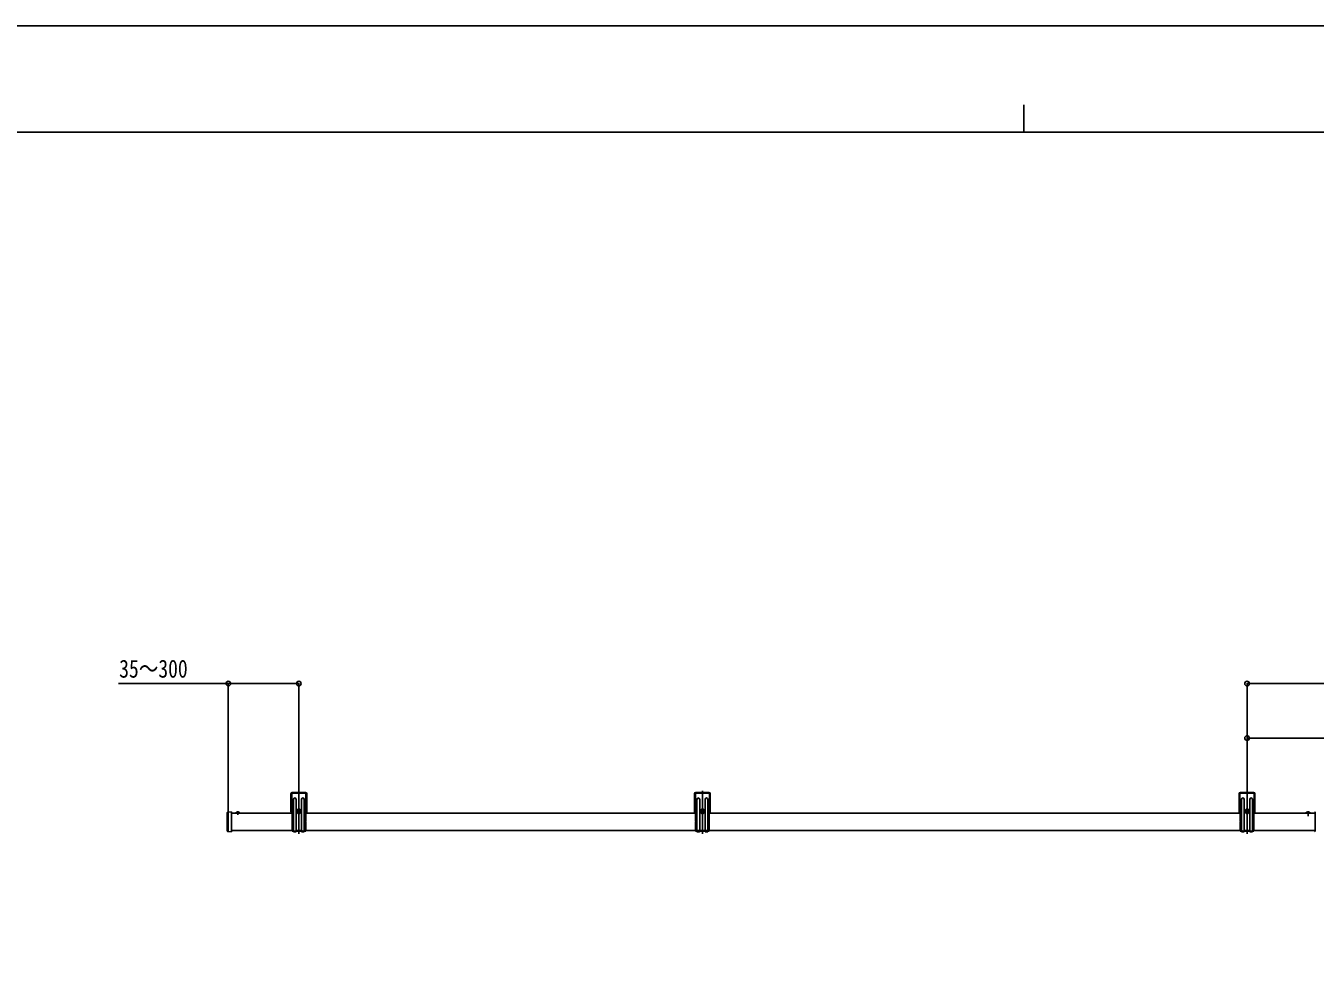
# Model space of a CAD drawing. Units: millimetres, scale not verified. Extents: x -4205 to 4205, y -2970 to 2970.
# Drawn here: x -1837 to 530, y 1253 to 2970 of the extents above; entities that cross this region are included whole.
import ezdxf
from ezdxf.enums import TextEntityAlignment as Align

# ---------------------------------------------------------------- set-up
doc = ezdxf.new("R2010")
doc.units = ezdxf.units.MM
doc.header["$LTSCALE"] = 16
for name, color, linetype in [('0-3_YKK_A1', 4, 'Continuous'), ('0-4_YKK_D', 6, 'Continuous'), ('0-5_YKK_ZWAK', 7, 'Continuous')]:
    doc.layers.add(name, color=color, linetype=linetype)
doc.styles.add('ＭＳ ゴシック', font='')
doc.styles.get('ＭＳ ゴシック').set_extended_font_data('MS Gothic')

msp = doc.modelspace()

# ---------------------------------------------------------------- linework, layer by layer
at = {"layer": '0-3_YKK_A1'}
for p, q in [((-1324, 1562.74), (-1348, 1562.74)), ((-1336, 1486.54), (-1336, 1565.36)), ((-583, 1562.74), (-607, 1562.74)), ((-595, 1486.54), (-595, 1565.36)), ((417, 1562.74), (393, 1562.74)), ((405, 1486.54), (405, 1565.36)), ((-1350.5, 1560.24), (-1350.5, 1526.74)), ((-1349, 1560.24), (-1349, 1525.24)), ((-1324, 1561.24), (-1348, 1561.24)), ((-1346, 1491.24), (-1346, 1549.94)), ((-1341, 1549.94), (-1341, 1491.24)), ((-1331, 1491.24), (-1331, 1549.94)), ((-1326, 1549.94), (-1326, 1491.24)), ((-1323, 1525.24), (-1323, 1560.24)), ((-1321.5, 1526.74), (-1321.5, 1560.24)), ((-609.5, 1560.24), (-609.5, 1526.74)), ((-608, 1560.24), (-608, 1525.24)), ((-583, 1561.24), (-607, 1561.24)), ((-605, 1491.24), (-605, 1549.94)), ((-600, 1549.94), (-600, 1491.24)), ((-590, 1491.24), (-590, 1549.94)), ((-585, 1549.94), (-585, 1491.24)), ((-582, 1525.24), (-582, 1560.24)), ((-580.5, 1526.74), (-580.5, 1560.24)), ((390.5, 1560.24), (390.5, 1526.74)), ((392, 1560.24), (392, 1525.24)), ((417, 1561.24), (393, 1561.24)), ((395, 1491.24), (395, 1549.94)), ((400, 1549.94), (400, 1491.24)), ((410, 1491.24), (410, 1549.94)), ((415, 1549.94), (415, 1491.24)), ((418, 1525.24), (418, 1560.24)), ((419.5, 1526.74), (419.5, 1560.24)), ((-1467.5, 1525.56), (-1467.5, 1491.92)), ((-1459.82, 1526.97), (-1466.56, 1526.55)), ((-1465.5, 1489.63), (-1465.5, 1527.96)), ((-1459.5, 1525.99), (-1459.5, 1526.67)), ((-1459.5, 1491.49), (-1459.5, 1525.99)), ((-1459.5, 1524.74), (-1348.5, 1524.74)), ((-1444.4, 1524.74), (-1451.6, 1524.74)), ((-1450.05, 1526.7), (-1449.15, 1524.89)), ((-1448, 1524.28), (-1449.15, 1524.89)), ((-1448, 1528.24), (-1448, 1521.66)), ((-1448, 1524.28), (-1446.86, 1524.89)), ((-1445.95, 1526.7), (-1446.86, 1524.89)), ((-1348.5, 1524.74), (-1350.5, 1526.74)), ((-1348.5, 1524.74), (-1348.5, 1524.45)), ((-1348.5, 1523.02), (-1348.5, 1509.45)), ((-1342.25, 1527.94), (-1329.75, 1527.94)), ((-1337.24, 1527.52), (-1338.07, 1527.52)), ((-1334.75, 1528.35), (-1333.92, 1528.35)), ((-1321.5, 1526.74), (-1323.5, 1524.74)), ((-1323.5, 1524.74), (-607.5, 1524.74)), ((-1323.5, 1524.45), (-1323.5, 1524.74)), ((-1323.5, 1509.45), (-1323.5, 1523.02)), ((-607.5, 1524.74), (-609.5, 1526.74)), ((-607.5, 1524.74), (-607.5, 1524.45)), ((-607.5, 1523.02), (-607.5, 1509.45)), ((-601.25, 1527.94), (-588.75, 1527.94)), ((-596.24, 1527.52), (-597.07, 1527.52)), ((-593.75, 1528.35), (-592.92, 1528.35)), ((-580.5, 1526.74), (-582.5, 1524.74)), ((-582.5, 1524.74), (392.5, 1524.74)), ((-582.5, 1524.45), (-582.5, 1524.74)), ((-582.5, 1509.45), (-582.5, 1523.02)), ((392.5, 1524.74), (390.5, 1526.74)), ((392.5, 1524.74), (392.5, 1524.45)), ((392.5, 1523.02), (392.5, 1509.45)), ((411.25, 1527.94), (398.75, 1527.94)), ((403.76, 1528.35), (402.93, 1528.35)), ((406.25, 1527.52), (407.08, 1527.52)), ((419.5, 1526.74), (417.5, 1524.74)), ((530, 1524.74), (417.5, 1524.74)), ((417.5, 1524.45), (417.5, 1524.74)), ((417.5, 1509.45), (417.5, 1523.02)), ((513.4, 1524.74), (520.6, 1524.74)), ((514.95, 1526.7), (515.86, 1524.89)), ((517, 1524.28), (515.86, 1524.89)), ((517, 1528.24), (517, 1519.08)), ((517, 1524.28), (518.15, 1524.89)), ((519.05, 1526.7), (518.15, 1524.89)), ((530, 1526.52), (530, 1525.72)), ((-1348.5, 1492.74), (-1459.5, 1492.74)), ((-1348.5, 1508.02), (-1348.5, 1491.24)), ((-1348.5, 1492.74), (-1345, 1492.74)), ((-1343, 1491.74), (-1344, 1491.74)), ((-1342, 1492.74), (-1330, 1492.74)), ((-1329, 1491.74), (-1328, 1491.74)), ((-1327, 1492.74), (-1323.5, 1492.74)), ((-1323.5, 1491.24), (-1323.5, 1508.02)), ((392.5, 1492.74), (-1323.5, 1492.74)), ((-607.5, 1508.02), (-607.5, 1491.24)), ((-607.5, 1492.74), (-604, 1492.74)), ((-602, 1491.74), (-603, 1491.74)), ((-601, 1492.74), (-589, 1492.74)), ((-588, 1491.74), (-587, 1491.74)), ((-586, 1492.74), (-582.5, 1492.74)), ((-582.5, 1491.24), (-582.5, 1508.02)), ((392.5, 1508.02), (392.5, 1491.24)), ((392.5, 1492.74), (396, 1492.74)), ((398, 1491.74), (397, 1491.74)), ((399, 1492.74), (411, 1492.74)), ((412, 1491.74), (413, 1491.74)), ((414, 1492.74), (417.5, 1492.74)), ((417.5, 1491.24), (417.5, 1508.02)), ((417.5, 1492.74), (530, 1492.74)), ((-1459.82, 1490.51), (-1466.56, 1490.92)), ((-1459.5, 1490.81), (-1459.5, 1491.49)), ((-1348.5, 1491.24), (-1346, 1491.24)), ((-1342, 1490.24), (-1345, 1490.24)), ((-1341, 1491.24), (-1331, 1491.24)), ((-1330, 1490.24), (-1327, 1490.24)), ((-1326, 1491.24), (-1323.5, 1491.24)), ((-607.5, 1491.24), (-605, 1491.24)), ((-601, 1490.24), (-604, 1490.24)), ((-600, 1491.24), (-590, 1491.24)), ((-589, 1490.24), (-586, 1490.24)), ((-585, 1491.24), (-582.5, 1491.24)), ((392.5, 1491.24), (395, 1491.24)), ((399, 1490.24), (396, 1490.24)), ((400, 1491.24), (410, 1491.24)), ((411, 1490.24), (414, 1490.24)), ((415, 1491.24), (417.5, 1491.24))]:
    msp.add_line(p, q, dxfattribs=at)
for points in [[(-1338.07, 1527.52), (-1338.07, 1528.35), (-1337.24, 1528.35)], [(-1336.41, 1529.18), (-1336.41, 1530.01), (-1335.58, 1530.01), (-1335.58, 1529.18)], [(-1335.58, 1526.69), (-1335.58, 1525.86), (-1336.41, 1525.86), (-1336.41, 1526.69)], [(-1333.92, 1528.35), (-1333.92, 1527.52), (-1334.75, 1527.52)], [(-597.07, 1527.52), (-597.07, 1528.35), (-596.24, 1528.35)], [(-595.41, 1529.18), (-595.41, 1530.01), (-594.58, 1530.01), (-594.58, 1529.18)], [(-594.58, 1526.69), (-594.58, 1525.86), (-595.41, 1525.86), (-595.41, 1526.69)], [(-592.92, 1528.35), (-592.92, 1527.52), (-593.75, 1527.52)], [(402.93, 1528.35), (402.93, 1527.52), (403.76, 1527.52)], [(405.42, 1529.18), (405.42, 1530.01), (404.59, 1530.01), (404.59, 1529.18)], [(404.59, 1526.69), (404.59, 1525.86), (405.42, 1525.86), (405.42, 1526.69)], [(407.08, 1527.52), (407.08, 1528.35), (406.25, 1528.35)], [(530, 1525.72), (530, 1491.75), (530, 1490.95)]]:
    msp.add_lwpolyline(points, dxfattribs=at)
for centre, radius in [((-1336, 1527.94), 4.25), ((-1336, 1527.94), 2.25), ((-595, 1527.94), 4.25), ((-595, 1527.94), 2.25), ((405, 1527.94), 4.25), ((405, 1527.94), 2.25)]:
    msp.add_circle(centre, radius, dxfattribs=at)
for centre, radius, start, end in [((-1348, 1560.24), 2.5, 90, 180), ((-1324, 1560.24), 2.5, 0, 90), ((-607, 1560.24), 2.5, 90, 180), ((-583, 1560.24), 2.5, 0, 90), ((393, 1560.24), 2.5, 90, 180), ((417, 1560.24), 2.5, 0, 90), ((-1348, 1560.24), 1, 90, 180), ((-1343.5, 1549.94), 2.5, 0, 180), ((-1328.5, 1549.94), 2.5, 0, 180), ((-1324, 1560.24), 1, 0, 90), ((-607, 1560.24), 1, 90, 180), ((-602.5, 1549.94), 2.5, 0, 180), ((-587.5, 1549.94), 2.5, 0, 180), ((-583, 1560.24), 1, 0, 90), ((393, 1560.24), 1, 90, 180), ((397.5, 1549.94), 2.5, 0, 180), ((412.5, 1549.94), 2.5, 0, 180), ((417, 1560.24), 1, 0, 90), ((-1466.5, 1525.56), 1, 93.5, 180), ((-1459.8, 1526.67), 0.3, 0, 93.5), ((-1451.6, 1524.89), 0.154, 152.71904, 270), ((-1448, 1523.04), 4.2, 27.28096, 152.71904), ((-1444.4, 1524.89), 0.154, 270, 27.28096), ((-1349.2, 1523.74), 1, 314.427, 45.573), ((-1337.24, 1529.18), 0.83, 270, 0), ((-1337.24, 1526.69), 0.83, 0, 90), ((-1334.75, 1529.18), 0.83, 180, 270), ((-1334.75, 1526.69), 0.83, 90, 180), ((-1322.8, 1523.74), 1, 134.427, 225.573), ((-608.2, 1523.74), 1, 314.427, 45.573), ((-596.24, 1529.18), 0.83, 270, 0), ((-596.24, 1526.69), 0.83, 0, 90), ((-593.75, 1529.18), 0.83, 180, 270), ((-593.75, 1526.69), 0.83, 90, 180), ((-581.8, 1523.74), 1, 134.427, 225.573), ((391.8, 1523.74), 1, 314.427, 45.573), ((403.76, 1529.18), 0.83, 270, 0), ((403.76, 1526.69), 0.83, 0, 90), ((406.25, 1529.18), 0.83, 180, 270), ((406.25, 1526.69), 0.83, 90, 180), ((418.2, 1523.74), 1, 134.427, 225.573), ((513.4, 1524.89), 0.154, 152.71904, 270), ((517, 1523.04), 4.2, 27.28096, 152.71904), ((520.6, 1524.89), 0.154, 270, 27.28096), ((530.2, 1526.52), 0.2, 93.5, 180), ((-1466.5, 1491.92), 1, 180, 266.5), ((-1349.2, 1508.74), 1, 314.427, 45.573), ((-1344, 1492.74), 1, 180, 270), ((-1343, 1492.74), 1, 270, 0), ((-1329, 1492.74), 1, 180, 270), ((-1328, 1492.74), 1, 270, 0), ((-1322.8, 1508.74), 1, 134.427, 225.573), ((-608.2, 1508.74), 1, 314.427, 45.573), ((-603, 1492.74), 1, 180, 270), ((-602, 1492.74), 1, 270, 0), ((-588, 1492.74), 1, 180, 270), ((-587, 1492.74), 1, 270, 0), ((-581.8, 1508.74), 1, 134.427, 225.573), ((391.8, 1508.74), 1, 314.427, 45.573), ((397, 1492.74), 1, 180, 270), ((398, 1492.74), 1, 270, 0), ((412, 1492.74), 1, 180, 270), ((413, 1492.74), 1, 270, 0), ((418.2, 1508.74), 1, 134.427, 225.573), ((-1459.8, 1490.81), 0.3, 266.5, 0), ((-1345, 1491.24), 1, 180, 270), ((-1342, 1491.24), 1, 270, 0), ((-1330, 1491.24), 1, 180, 270), ((-1327, 1491.24), 1, 270, 0), ((-604, 1491.24), 1, 180, 270), ((-601, 1491.24), 1, 270, 0), ((-589, 1491.24), 1, 180, 270), ((-586, 1491.24), 1, 270, 0), ((396, 1491.24), 1, 180, 270), ((399, 1491.24), 1, 270, 0), ((411, 1491.24), 1, 180, 270), ((414, 1491.24), 1, 270, 0), ((530.2, 1490.95), 0.2, 180, 266.5)]:
    msp.add_arc(centre, radius, start, end, dxfattribs=at)
at = {"layer": '0-4_YKK_D'}
for p, q in [((-1465.5, 1528.96), (-1465.5, 1763.44)), ((-1336, 1566.45), (-1336, 1763.44)), ((405, 1565.45), (405, 1763.44)), ((405, 1762.44), (2405, 1762.44)), ((405, 1565.45), (405, 1663.44))]:
    msp.add_line(p, q, dxfattribs=at)
for points in [[(-1336, 1762.44), (-1465.5, 1762.44), (-1666.9, 1762.44)], [(405, 1662.44), (534.5, 1662.44), (735.9, 1662.44)]]:
    msp.add_lwpolyline(points, dxfattribs=at)
for centre in [(-1465.5, 1762.44), (-1336, 1762.44), (405, 1762.44), (405, 1662.44)]:
    msp.add_circle(centre, 4.25, dxfattribs=at)
at = {"layer": '0-5_YKK_ZWAK'}
for p, q in [((-4.98, 2825), (-4.98, 2775)), ((3895.02, 2775), (-3904.98, 2775))]:
    msp.add_line(p, q, dxfattribs=at)
msp.add_lwpolyline([(-4205, -2970), (4205, -2970), (4205, 2970), (-4205, 2970)], close=True, dxfattribs=at)

# ---------------------------------------------------------------- texts
at = {"layer": '0-4_YKK_D', "style": 'ＭＳ ゴシック', "width": 0.8}
msp.add_text('35～300', height=32.99, dxfattribs=at).set_placement((-1665.9, 1763.44), align=Align.BOTTOM_LEFT)

doc.saveas('drawing.dxf')
